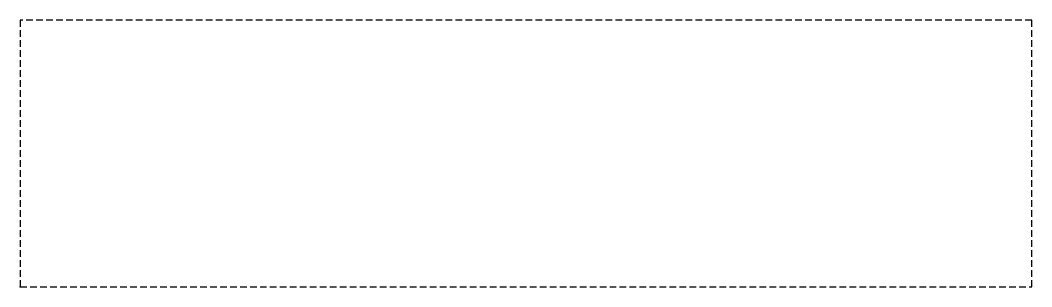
# Model space of a CAD drawing. Header units: millimetres. Extents: x 0 to 75.9, y 0 to 20.
import ezdxf

# ---------------------------------------------------------------- set-up
doc = ezdxf.new("R2010")
doc.units = ezdxf.units.MM
doc.linetypes.add('DASHED', pattern=[0.75, 0.5, -0.25])
doc.layers.get('0').update_dxf_attribs({"linetype": 'CONTINUOUS'})

msp = doc.modelspace()

# ---------------------------------------------------------------- linework, layer by layer
at = {"linetype": 'DASHED'}
for p, q in [((75.9375, 20), (0, 20)), ((0, 20), (0, 0)), ((75.9375, 0), (75.9375, 20)), ((0, 0), (75.9375, 0))]:
    msp.add_line(p, q, dxfattribs=at)
msp.add_point((0, 0))

doc.saveas('drawing.dxf')
